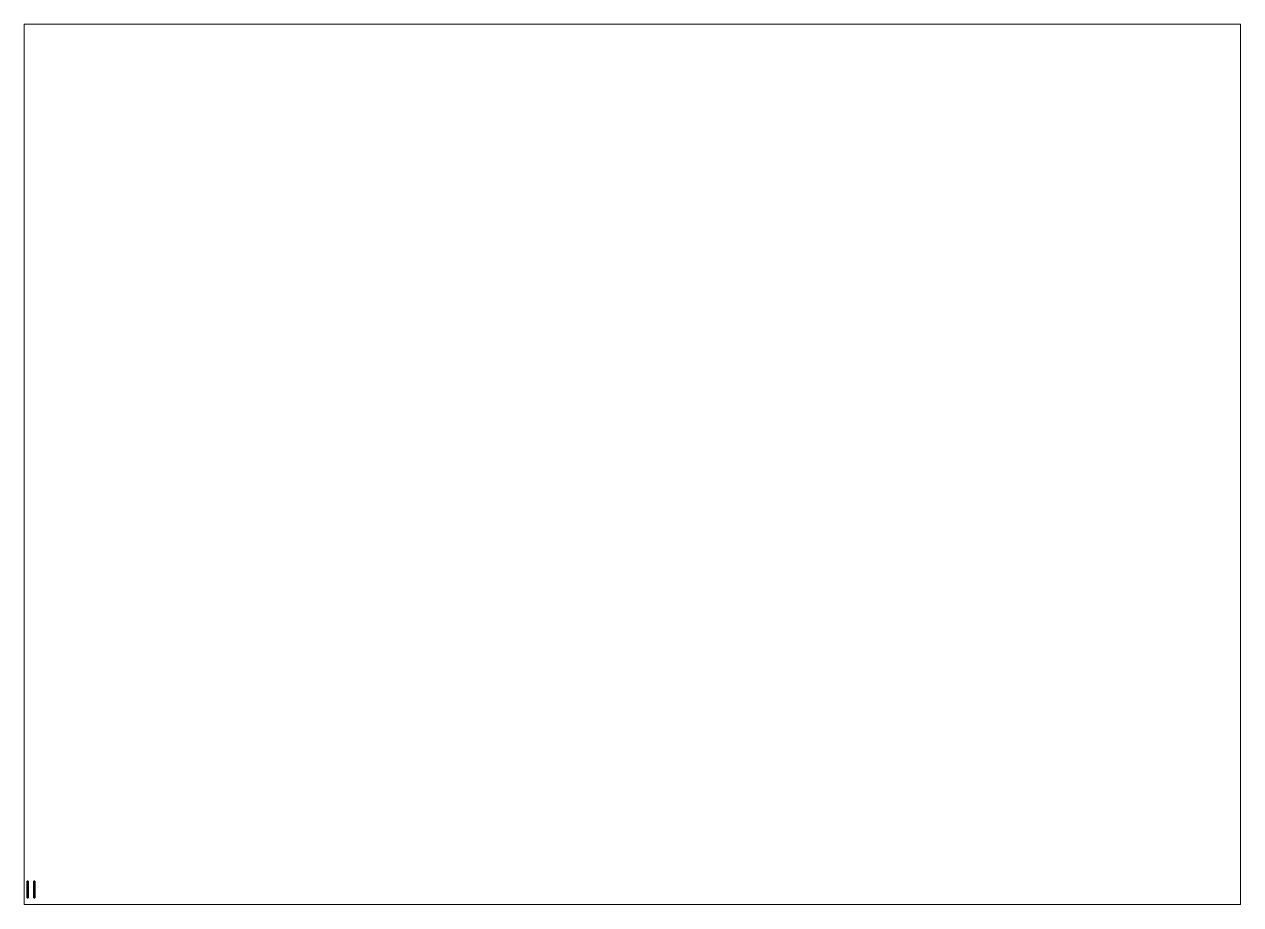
# Paper-space layout 'Layout1' of a CAD drawing. Extents: x 28 to 251, y 20 to 181.
# The model-space entities are those that its viewports show. They can reach past a viewport. Long polylines and large blocks are cut down to what shows.
import ezdxf

# ---------------------------------------------------------------- set-up
doc = ezdxf.new("R2010")
doc.units = 0
doc.layers.get('0').update_dxf_attribs({"linetype": 'CONTINUOUS'})
doc.layers.add('TRACKS', color=3, linetype='CONTINUOUS')

msp = doc.modelspace()

# ---------------------------------------------------------------- linework, layer by layer
at = {"layer": 'TRACKS'}
for points in [[(-1.34, 2.78, 1.16), (-1.34, 2.91, 0.94), (-0.96, 2.91, 0.94), (-0.96, 2.78, 1.16)], [(-0.96, 2.78, 1.16), (-0.96, 2.91, 0.94), (-1.34, 2.91, 0.94), (-1.34, 2.78, 1.16)], [(-1.34, 2.91, 0.72), (-1.34, 2.76, 0.43), (-0.96, 2.76, 0.43), (-0.96, 2.91, 0.72)], [(-0.96, 2.91, 0.72), (-0.96, 2.76, 0.43), (-1.34, 2.76, 0.43), (-1.34, 2.91, 0.72)], [(-0.96, 2.91, 0.94), (-0.96, 2.91, 0.72), (-1.34, 2.91, 0.72), (-1.34, 2.91, 0.94)], [(-1.34, 2.91, 0.94), (-1.34, 2.91, 0.72), (-0.96, 2.91, 0.72), (-0.96, 2.91, 0.94)], [(-0.96, 2.42, 1.29), (-0.96, 2.78, 1.16), (-1.34, 2.78, 1.16), (-1.34, 2.42, 1.29)], [(-1.34, 2.42, 1.29), (-1.34, 2.78, 1.16), (-0.96, 2.78, 1.16), (-0.96, 2.42, 1.29)], [(-0.96, 2.76, 0.43), (-0.96, 1.76, 0.01), (-1.34, 1.76, 0.01), (-1.34, 2.76, 0.43)], [(-1.34, 2.76, 0.43), (-1.34, 1.76, 0.01), (-0.96, 1.76, 0.01), (-0.96, 2.76, 0.43)], [(-1.34, 1.76, 0.01), (-1.34, -1.94, 0.01), (-0.96, -1.94, 0.01), (-0.96, 1.76, 0.01)], [(-0.96, 1.76, 0.01), (-0.96, -1.94, 0.01), (-1.34, -1.94, 0.01), (-1.34, 1.76, 0.01)], [(1.34, 2.91, 0.72), (1.34, 2.76, 0.43), (0.96, 2.76, 0.43), (0.96, 2.91, 0.72)], [(0.96, 2.91, 0.72), (0.96, 2.76, 0.43), (1.34, 2.76, 0.43), (1.34, 2.91, 0.72)], [(1.34, 2.91, 0.94), (1.34, 2.91, 0.72), (0.96, 2.91, 0.72), (0.96, 2.91, 0.94)], [(0.96, 2.91, 0.94), (0.96, 2.91, 0.72), (1.34, 2.91, 0.72), (1.34, 2.91, 0.94)], [(0.96, 2.78, 1.16), (0.96, 2.91, 0.94), (1.34, 2.91, 0.94), (1.34, 2.78, 1.16)], [(1.34, 2.78, 1.16), (1.34, 2.91, 0.94), (0.96, 2.91, 0.94), (0.96, 2.78, 1.16)], [(1.34, 2.42, 1.29), (1.34, 2.78, 1.16), (0.96, 2.78, 1.16), (0.96, 2.42, 1.29)], [(0.96, 2.42, 1.29), (0.96, 2.78, 1.16), (1.34, 2.78, 1.16), (1.34, 2.42, 1.29)], [(1.34, 2.76, 0.43), (1.34, 1.76, 0.01), (0.96, 1.76, 0.01), (0.96, 2.76, 0.43)], [(0.96, 2.76, 0.43), (0.96, 1.76, 0.01), (1.34, 1.76, 0.01), (1.34, 2.76, 0.43)], [(0.96, 1.76, 0.01), (0.96, -1.94, 0.01), (1.34, -1.94, 0.01), (1.34, 1.76, 0.01)], [(1.34, 1.76, 0.01), (1.34, -1.94, 0.01), (0.96, -1.94, 0.01), (0.96, 1.76, 0.01)], [(-0.96, -1.94, 0.01), (-0.96, -2.72, 0.26), (-1.34, -2.72, 0.26), (-1.34, -1.94, 0.01)], [(-1.34, -1.94, 0.01), (-1.34, -2.72, 0.26), (-0.96, -2.72, 0.26), (-0.96, -1.94, 0.01)], [(-0.96, -2.81, 0.87), (-0.96, -2.54, 0.96), (-1.34, -2.54, 0.96), (-1.34, -2.81, 0.87)], [(-1.34, -2.81, 0.87), (-1.34, -2.54, 0.96), (-0.96, -2.54, 0.96), (-0.96, -2.81, 0.87)], [(-0.96, -2.72, 0.26), (-0.96, -2.86, 0.35), (-1.34, -2.86, 0.35), (-1.34, -2.72, 0.26)], [(-1.34, -2.72, 0.26), (-1.34, -2.86, 0.35), (-0.96, -2.86, 0.35), (-0.96, -2.72, 0.26)], [(-1.34, -2.91, 0.68), (-1.34, -2.81, 0.87), (-0.96, -2.81, 0.87), (-0.96, -2.91, 0.68)], [(-0.96, -2.91, 0.68), (-0.96, -2.81, 0.87), (-1.34, -2.81, 0.87), (-1.34, -2.91, 0.68)], [(-1.34, -2.86, 0.35), (-1.34, -2.91, 0.49), (-0.96, -2.91, 0.49), (-0.96, -2.86, 0.35)], [(-0.96, -2.86, 0.35), (-0.96, -2.91, 0.49), (-1.34, -2.91, 0.49), (-1.34, -2.86, 0.35)], [(-1.34, -2.91, 0.49), (-1.34, -2.91, 0.68), (-0.96, -2.91, 0.68), (-0.96, -2.91, 0.49)], [(-0.96, -2.91, 0.49), (-0.96, -2.91, 0.68), (-1.34, -2.91, 0.68), (-1.34, -2.91, 0.49)], [(1.34, -1.94, 0.01), (1.34, -2.72, 0.26), (0.96, -2.72, 0.26), (0.96, -1.94, 0.01)], [(0.96, -1.94, 0.01), (0.96, -2.72, 0.26), (1.34, -2.72, 0.26), (1.34, -1.94, 0.01)], [(1.34, -2.81, 0.87), (1.34, -2.54, 0.96), (0.96, -2.54, 0.96), (0.96, -2.81, 0.87)], [(0.96, -2.81, 0.87), (0.96, -2.54, 0.96), (1.34, -2.54, 0.96), (1.34, -2.81, 0.87)], [(1.34, -2.72, 0.26), (1.34, -2.86, 0.35), (0.96, -2.86, 0.35), (0.96, -2.72, 0.26)], [(0.96, -2.72, 0.26), (0.96, -2.86, 0.35), (1.34, -2.86, 0.35), (1.34, -2.72, 0.26)], [(0.96, -2.91, 0.68), (0.96, -2.81, 0.87), (1.34, -2.81, 0.87), (1.34, -2.91, 0.68)], [(1.34, -2.91, 0.68), (1.34, -2.81, 0.87), (0.96, -2.81, 0.87), (0.96, -2.91, 0.68)], [(0.96, -2.86, 0.35), (0.96, -2.91, 0.49), (1.34, -2.91, 0.49), (1.34, -2.86, 0.35)], [(1.34, -2.86, 0.35), (1.34, -2.91, 0.49), (0.96, -2.91, 0.49), (0.96, -2.86, 0.35)], [(1.34, -2.91, 0.49), (1.34, -2.91, 0.68), (0.96, -2.91, 0.68), (0.96, -2.91, 0.49)], [(0.96, -2.91, 0.49), (0.96, -2.91, 0.68), (1.34, -2.91, 0.68), (1.34, -2.91, 0.49)]]:
    msp.add_3dface(points, dxfattribs=at)

psp = doc.layouts.get("Layout1")

# ---------------------------------------------------------------- viewports
at = {"layer": '0'}
psp.add_viewport(center=(139.22, 100.81), size=(222.76, 161.29), view_center_point=(210, 148.5), view_height=307.4901, dxfattribs=at)

doc.saveas('drawing.dxf')
